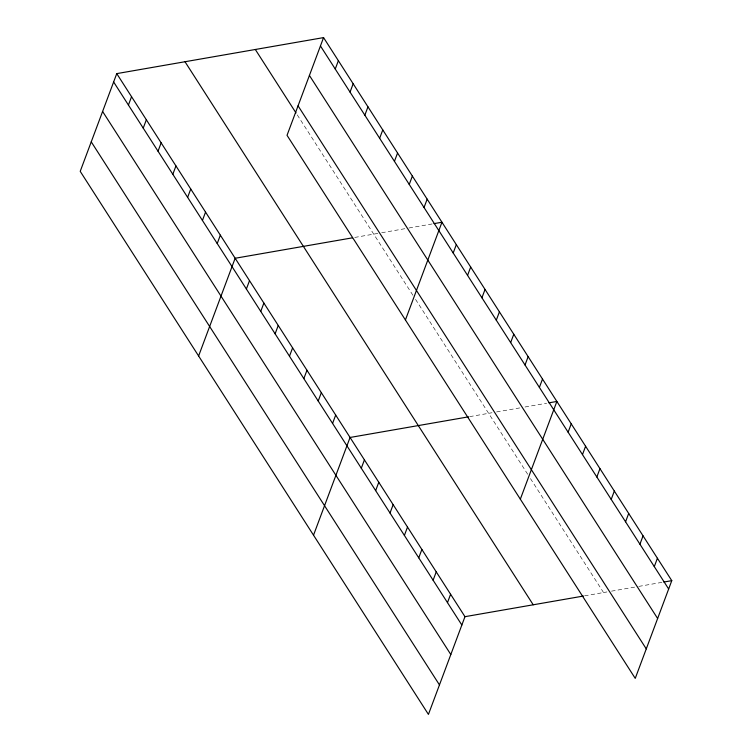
<?xml version="1.0" encoding="UTF-8"?>
<svg xmlns="http://www.w3.org/2000/svg" width="752" height="752" viewBox="0 0 752 752"><rect width="100%" height="100%" fill="white"/><g stroke="black" fill="none" stroke-linecap="round" stroke-linejoin="round"><path stroke-width="0.56" stroke-dasharray="3.76 2.82" d="M354.737 237.435L380.54 232.941M381.678 232.735L407.838 228.185M408.975 227.988L432.861 223.823M469.652 416.636L492.034 412.735M496.583 411.946L520.469 407.791M525.028 406.992L546.638 403.232M584.558 595.847L606.949 591.946M611.498 591.157L637.658 586.598M638.796 586.4L662.681 582.236M297.256 114.877L413.055 295.489M415.555 299.381L527.97 474.691M530.47 478.592L603.536 592.538"/><path stroke-width="1.13" d="M116.757 73.621L80.22 171.343L428.433 714.4L464.971 616.678L116.757 73.621L323.567 37.6L671.78 580.657L635.243 678.379L287.029 135.322L323.567 37.6M128.432 105.054L131.553 96.698M143.228 128.131L146.349 119.784M158.033 151.208L161.154 142.861M172.828 174.295L175.949 165.938M187.624 197.372L190.745 189.025M202.429 220.449L205.55 212.102M217.225 243.535L220.345 235.179M198.613 355.987L235.15 258.265L352.509 237.82M246.383 289.012L249.514 280.665M335.251 69.034L338.372 60.677M260.756 311.413L263.877 303.065M350.047 92.111L353.167 83.763M275.119 333.813L278.24 325.466M364.842 115.188L367.963 106.84M289.482 356.213L292.603 347.866M379.647 138.274L382.768 129.917M303.846 378.613L306.966 370.266M394.443 161.351L397.564 153.004M318.209 401.013L321.33 392.666M409.238 184.428L412.369 176.081M332.572 423.423L335.693 415.066M424.043 207.505L427.164 199.158M313.518 535.189L350.056 437.467L468.534 416.834M405.422 319.957L441.96 222.235L433.998 223.626M361.298 468.223L364.419 459.867M453.202 252.992L456.323 244.635M375.662 490.624L378.782 482.267M467.565 275.392L470.686 267.045M390.025 513.024L393.146 504.677M481.929 297.792L485.049 289.445M404.388 535.424L407.509 527.077M496.292 320.192L499.422 311.845M418.751 557.824L421.872 549.477M510.655 342.592L513.785 334.245M433.114 580.224L436.235 571.877M525.028 364.993L528.148 356.645M447.478 602.625L450.598 594.277M539.391 387.393L542.512 379.046M520.337 499.168L556.875 401.446L548.913 402.837M568.117 432.203L571.238 423.846M582.48 454.603L585.601 446.246M596.844 477.003L599.964 468.646M611.207 499.403L614.328 491.047M625.57 521.803L628.691 513.456M639.933 544.204L643.054 535.856M654.296 566.604L657.417 558.257M464.971 616.678L583.439 596.045M663.819 582.039L671.78 580.657M320.446 45.947L668.66 589.004M309.42 75.444L657.633 618.501M298.065 105.835L646.269 648.882M255.323 49.491L296.015 112.96M185.001 61.739L533.215 604.787M113.637 81.977L461.841 625.025M102.601 111.465L450.815 654.522M91.246 141.855L439.459 684.903"/></g></svg>
